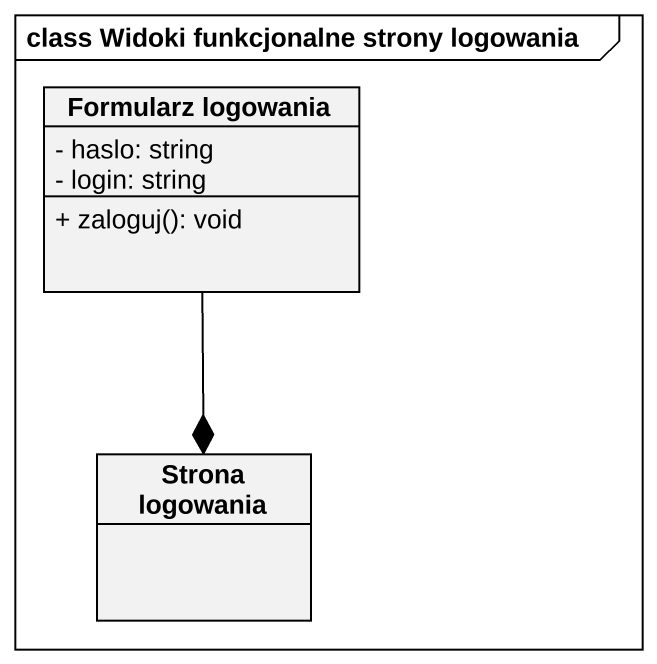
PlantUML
@startuml
mainframe class Widoki funkcjonalne strony logowania
hide circle
hide empty members
skinparam classAttributeIconSize 0
class "Formularz logowania" as Formularz_logowania {
  - haslo: string
  - login: string
  + zaloguj(): void
}
class "Strona logowania" as Strona_logowania
Formularz_logowania --* Strona_logowania
@enduml
